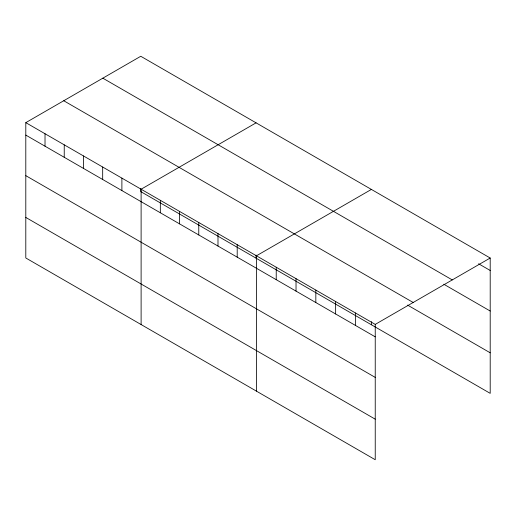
<?xml version="1.0" encoding="UTF-8"?>
<svg xmlns="http://www.w3.org/2000/svg" width="516" height="516" viewBox="0 0 516 516"><rect width="100%" height="100%" fill="white"/><g stroke="black" fill="none" stroke-linecap="round" stroke-linejoin="round"><path stroke-width="0.77" d="M25.8 122.647L375.235 324.39L375.235 459.73L25.8 257.981L25.8 122.647L140.765 56.27L490.2 258.019L490.2 393.353L140.765 191.61L140.765 188.488M256.078 122.847L141.113 189.224L141.113 324.558M371.391 189.424L256.426 255.801L256.426 391.134M375.235 324.39L490.2 258.019M478.59 263.773L490.2 270.474M102.826 78.174L452.261 279.917M443.766 284.219L490.2 311.025M63.739 100.743L413.174 302.486M407.582 305.104L490.2 352.802M25.8 135.102L375.235 336.845M25.8 175.653L375.235 377.396M25.8 217.436L375.235 419.179M371.391 321.642L371.391 324.757M355.434 312.96L355.434 325.415M335.632 301.525L335.632 313.98M315.831 290.095L315.831 302.55M296.029 278.659L296.029 291.121M276.228 267.23L276.228 279.685M256.078 255.065L256.078 258.187M237.205 244.7L237.205 257.155M217.991 233.606L217.991 246.061M198.77 222.512L198.77 234.967M179.549 211.412L179.549 223.867M160.334 200.318L160.334 212.773M121.892 178.123L121.892 190.585M102.678 167.029L102.678 179.484M83.457 155.935L83.457 168.39M64.236 144.841L64.236 157.296M45.021 133.741L45.021 146.196"/></g></svg>
